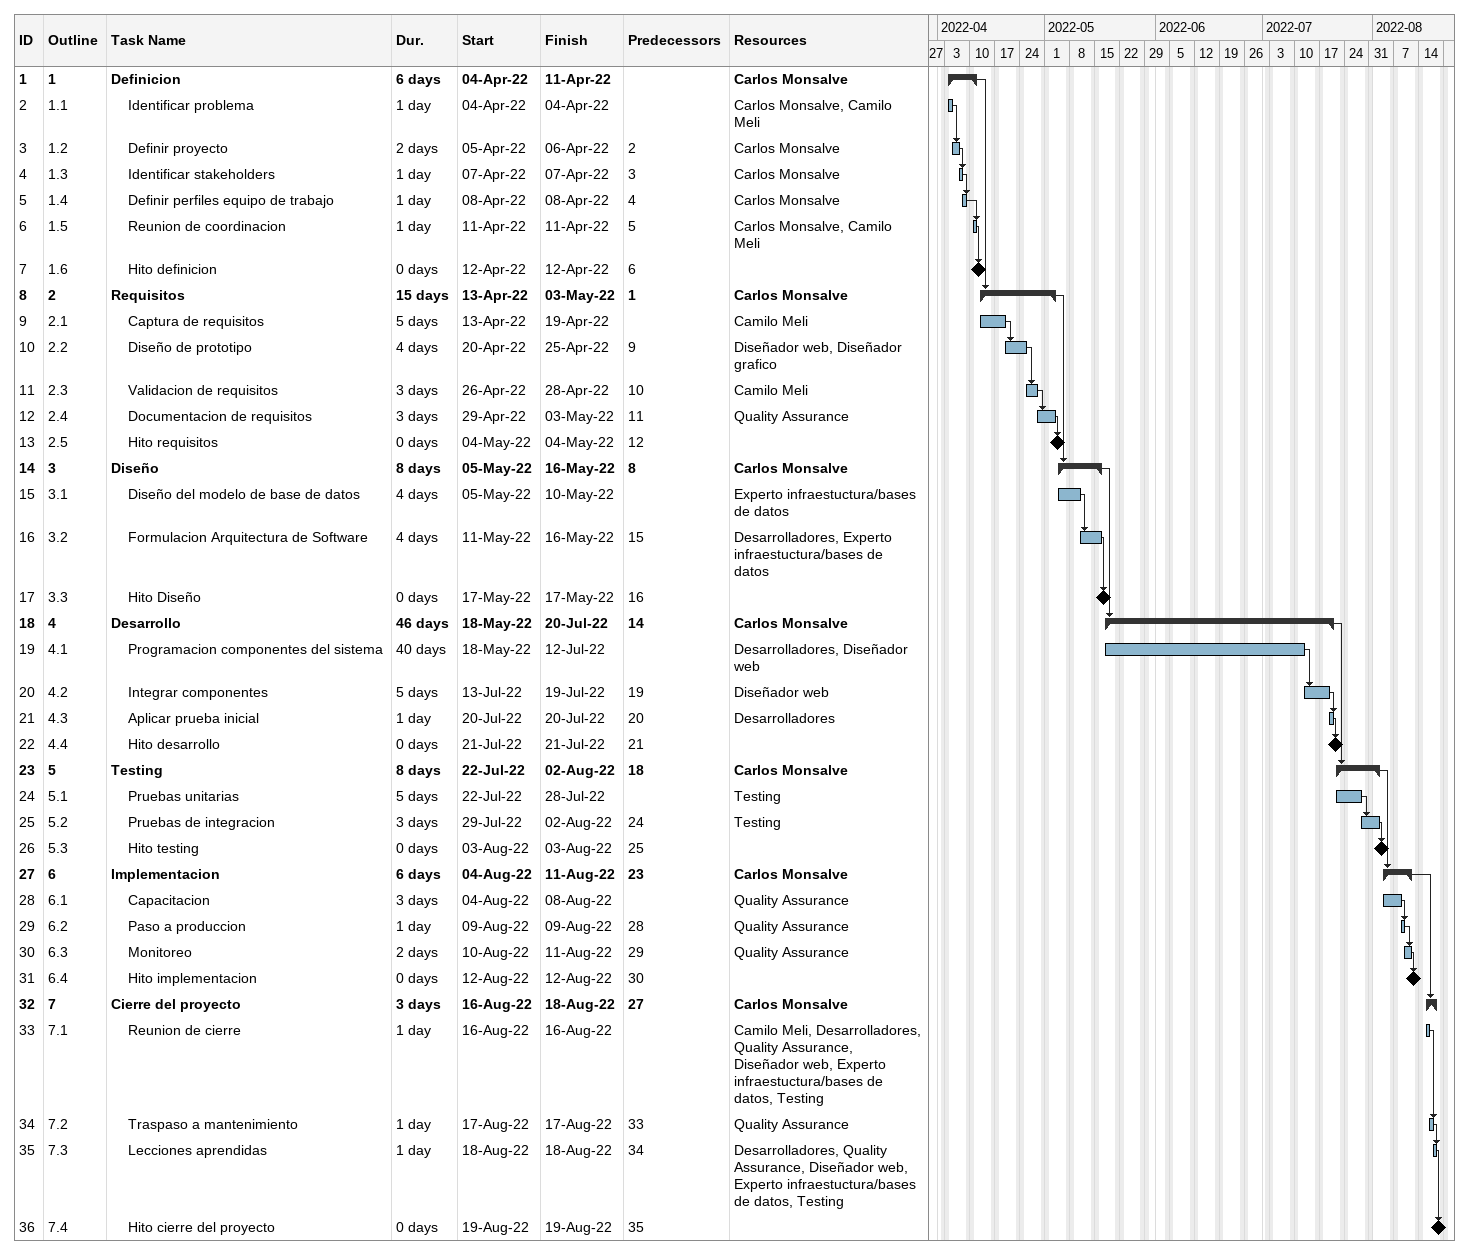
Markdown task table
| ID | WBS | Task | Duration | Start | Finish | Predecessors | Resources |
|---|---|---|---|---|---|---|---|
| 1 | 1 | **Definicion** | 6d | 2022-04-04 | 2022-04-11 |  | Carlos Monsalve |
| 2 | 1.1 | Identificar problema | 1d | 2022-04-04 | 2022-04-04 |  | Carlos Monsalve, Camilo Meli |
| 3 | 1.2 | Definir proyecto | 2d | 2022-04-05 | 2022-04-06 | 2 | Carlos Monsalve |
| 4 | 1.3 | Identificar stakeholders | 1d | 2022-04-07 | 2022-04-07 | 3 | Carlos Monsalve |
| 5 | 1.4 | Definir perfiles equipo de trabajo | 1d | 2022-04-08 | 2022-04-08 | 4 | Carlos Monsalve |
| 6 | 1.5 | Reunion de coordinacion | 1d | 2022-04-11 | 2022-04-11 | 5 | Carlos Monsalve, Camilo Meli |
| 7 | 1.6 | Hito definicion | 0d | 2022-04-12 | 2022-04-12 | 6 |  |
| 8 | 2 | **Requisitos** | 15d | 2022-04-13 | 2022-05-03 | 1 | Carlos Monsalve |
| 9 | 2.1 | Captura de requisitos | 5d | 2022-04-13 | 2022-04-19 |  | Camilo Meli |
| 10 | 2.2 | Diseño de prototipo | 4d | 2022-04-20 | 2022-04-25 | 9 | Diseñador web, Diseñador grafico |
| 11 | 2.3 | Validacion de requisitos | 3d | 2022-04-26 | 2022-04-28 | 10 | Camilo Meli |
| 12 | 2.4 | Documentacion de requisitos | 3d | 2022-04-29 | 2022-05-03 | 11 | Quality Assurance |
| 13 | 2.5 | Hito requisitos | 0d | 2022-05-04 | 2022-05-04 | 12 |  |
| 14 | 3 | **Diseño** | 8d | 2022-05-05 | 2022-05-16 | 8 | Carlos Monsalve |
| 15 | 3.1 | Diseño del modelo de base de datos | 4d | 2022-05-05 | 2022-05-10 |  | Experto infraestuctura/bases de datos |
| 16 | 3.2 | Formulacion Arquitectura de Software | 4d | 2022-05-11 | 2022-05-16 | 15 | Desarrolladores, Experto infraestuctura/bases de datos |
| 17 | 3.3 | Hito Diseño | 0d | 2022-05-17 | 2022-05-17 | 16 |  |
| 18 | 4 | **Desarrollo** | 46d | 2022-05-18 | 2022-07-20 | 14 | Carlos Monsalve |
| 19 | 4.1 | Programacion componentes del sistema | 40d | 2022-05-18 | 2022-07-12 |  | Desarrolladores, Diseñador web |
| 20 | 4.2 | Integrar componentes | 5d | 2022-07-13 | 2022-07-19 | 19 | Diseñador web |
| 21 | 4.3 | Aplicar prueba inicial | 1d | 2022-07-20 | 2022-07-20 | 20 | Desarrolladores |
| 22 | 4.4 | Hito desarrollo | 0d | 2022-07-21 | 2022-07-21 | 21 |  |
| 23 | 5 | **Testing** | 8d | 2022-07-22 | 2022-08-02 | 18 | Carlos Monsalve |
| 24 | 5.1 | Pruebas unitarias | 5d | 2022-07-22 | 2022-07-28 |  | Testing |
| 25 | 5.2 | Pruebas de integracion | 3d | 2022-07-29 | 2022-08-02 | 24 | Testing |
| 26 | 5.3 | Hito testing | 0d | 2022-08-03 | 2022-08-03 | 25 |  |
| 27 | 6 | **Implementacion** | 6d | 2022-08-04 | 2022-08-11 | 23 | Carlos Monsalve |
| 28 | 6.1 | Capacitacion | 3d | 2022-08-04 | 2022-08-08 |  | Quality Assurance |
| 29 | 6.2 | Paso a produccion | 1d | 2022-08-09 | 2022-08-09 | 28 | Quality Assurance |
| 30 | 6.3 | Monitoreo | 2d | 2022-08-10 | 2022-08-11 | 29 | Quality Assurance |
| 31 | 6.4 | Hito implementacion | 0d | 2022-08-12 | 2022-08-12 | 30 |  |
| 32 | 7 | **Cierre del proyecto** | 3d | 2022-08-16 | 2022-08-18 | 27 | Carlos Monsalve |
| 33 | 7.1 | Reunion de cierre | 1d | 2022-08-16 | 2022-08-16 |  | Camilo Meli, Desarrolladores, Quality Assurance, Diseñador web, Experto infraestuctura/bases de datos, Testing |
| 34 | 7.2 | Traspaso a mantenimiento | 1d | 2022-08-17 | 2022-08-17 | 33 | Quality Assurance |
| 35 | 7.3 | Lecciones aprendidas | 1d | 2022-08-18 | 2022-08-18 | 34 | Desarrolladores, Quality Assurance, Diseñador web, Experto infraestuctura/bases de datos, Testing |
| 36 | 7.4 | Hito cierre del proyecto | 0d | 2022-08-19 | 2022-08-19 | 35 |  |
